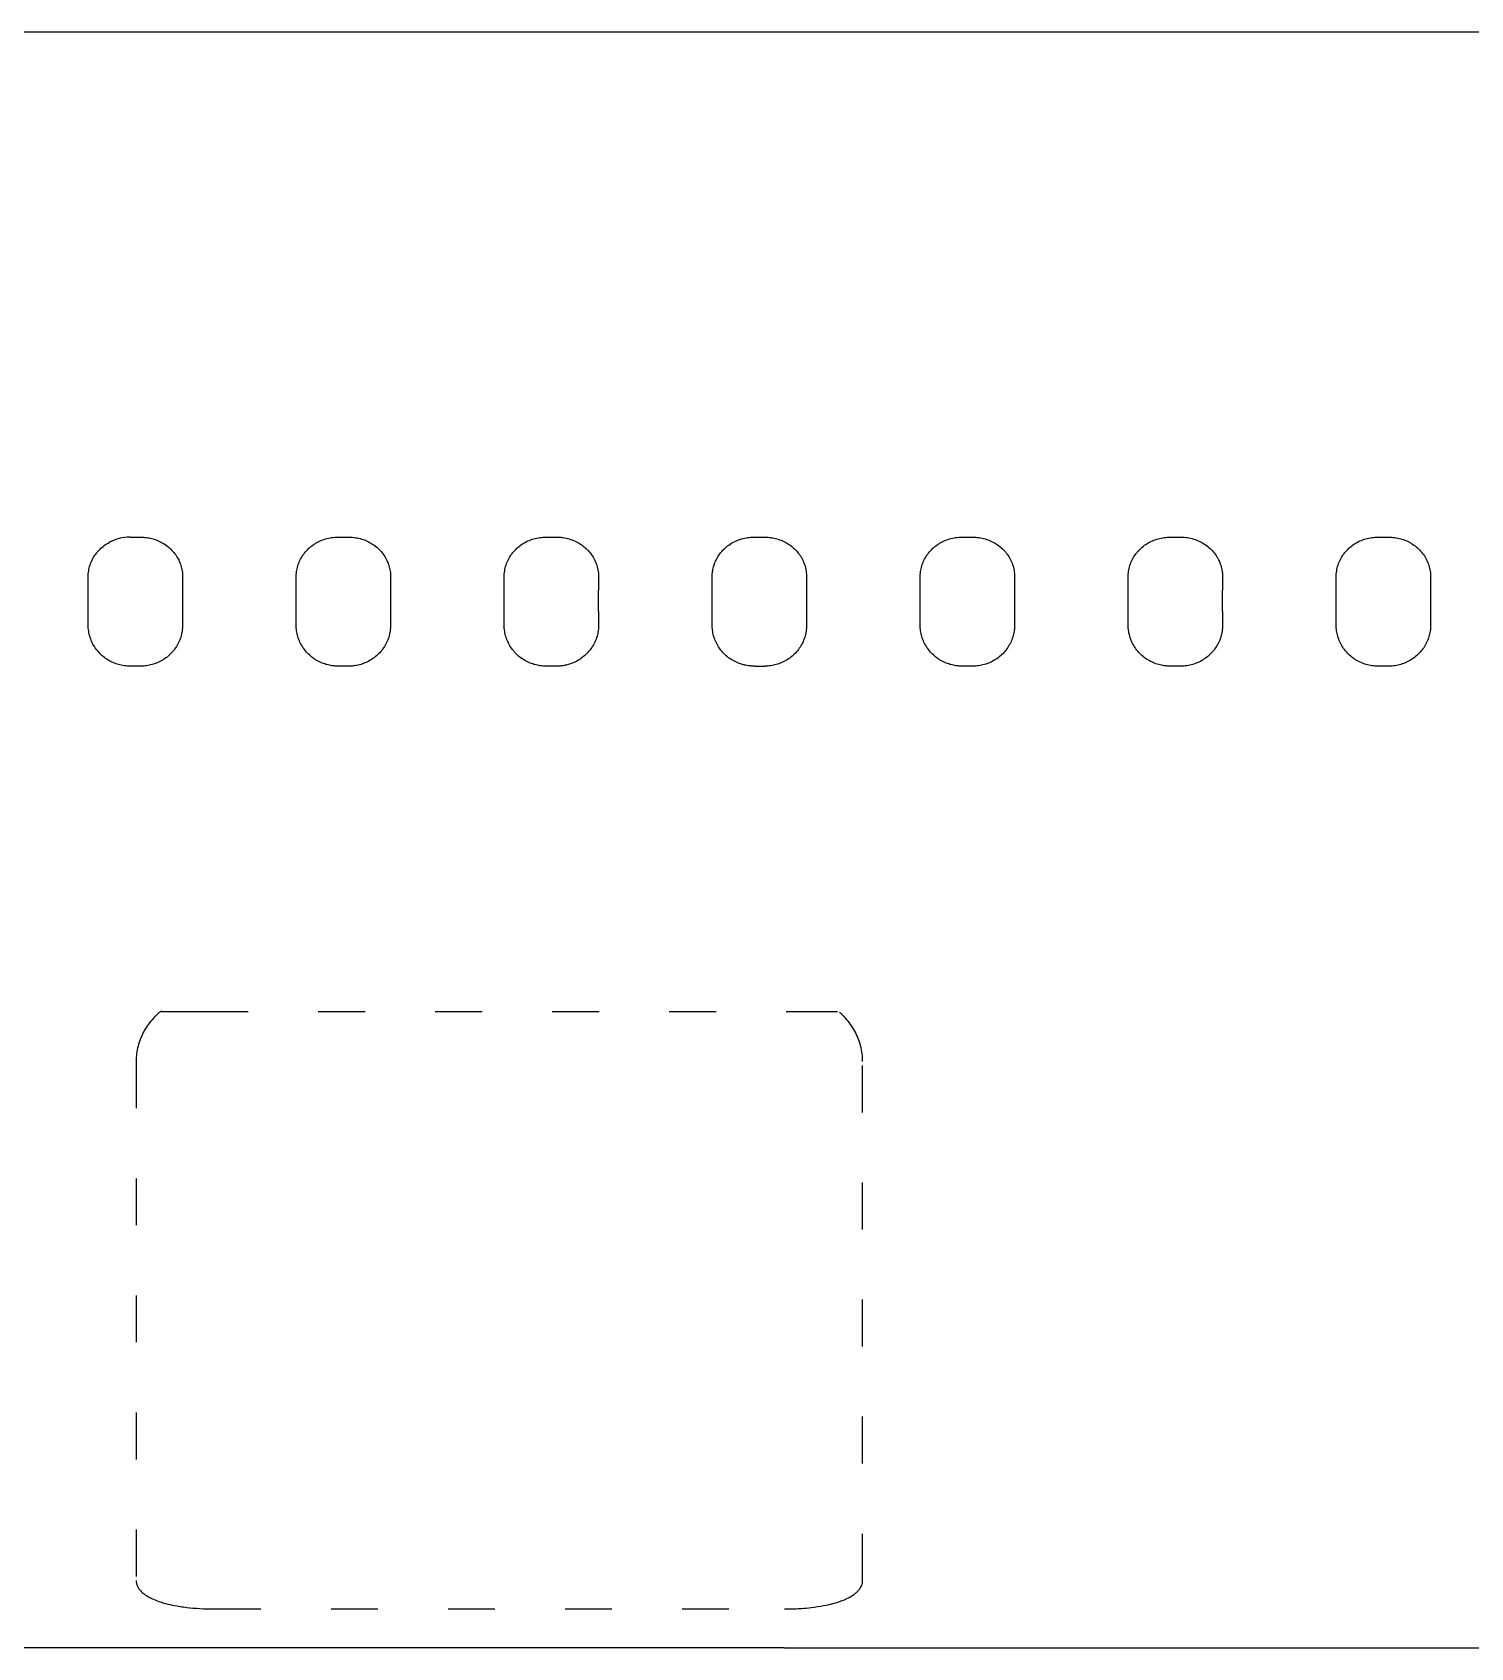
# Model space of a CAD drawing. Extents: x -17108 to 71323, y -8319 to 54197.
# Drawn here: x -10146 to -6457, y 43435 to 47576 of the extents above; entities that cross this region are included whole.
import ezdxf

# ---------------------------------------------------------------- set-up
doc = ezdxf.new("R2010")
doc.units = 0
doc.linetypes.add('ACAD_ISO03W100', pattern=[30, 12, -18])
doc.layers.get('0').update_dxf_attribs({"linetype": 'CONTINUOUS'})
doc.layers.add('cargoDoors', color=7, linetype='ACAD_ISO03W100')

msp = doc.modelspace()

# ---------------------------------------------------------------- linework, layer by layer
at = {"color": 7}
for p, q in [((9320.7, 47575.9), (-10758, 47575.9)), ((-10002.7, 46056.1), (-10002.7, 46180)), ((-9760.7, 46180), (-9760.7, 46056.1)), ((-8935.9, 46056.1), (-8935.9, 46180)), ((-8160.5, 46180), (-8160.5, 46056.1)), ((-6802.3, 46056.1), (-6802.3, 46180)), ((-6560.3, 46180), (-6560.3, 46056.1)), ((-9227.3, 46149.2), (-9227.3, 46056.1)), ((-9867.7, 45951.1), (-9895.7, 45951.1)), ((-9334.3, 45951.1), (-9362.3, 45951.1)), ((-8800.9, 45951.1), (-8828.9, 45951.1)), ((-7734.1, 45951.1), (-7762.1, 45951.1)), ((-6667.3, 45951.1), (-6695.3, 45951.1)), ((-8218, 43434.9), (-11595, 43434.9)), ((-8218, 43434.9), (-1671.8, 43434.9))]:
    msp.add_line(p, q, dxfattribs=at)
at = {"color": 7, "ltscale": 0.349976}
for p, q in [((-9895.7, 46281.7), (-9881.7, 46281.7)), ((-8828.9, 46281.7), (-8814.9, 46281.7)), ((-7228.7, 46281.7), (-7214.7, 46281.7)), ((-6695.3, 46281.7), (-6681.3, 46281.7))]:
    msp.add_line(p, q, dxfattribs=at)
at = {"color": 7, "ltscale": 0.35}
for p, q in [((-9362.3, 46281.7), (-9348.3, 46281.7)), ((-9348.3, 46281.7), (-9334.3, 46281.7)), ((-8814.9, 46281.7), (-8800.9, 46281.7)), ((-8295.5, 46281.7), (-8281.5, 46281.7)), ((-8281.5, 46281.7), (-8267.5, 46281.7)), ((-7762.1, 46281.7), (-7748.1, 46281.7)), ((-7214.7, 46281.7), (-7200.7, 46281.7)), ((-6681.3, 46281.7), (-6667.3, 46281.7))]:
    msp.add_line(p, q, dxfattribs=at)
at = {"color": 7}
for points in [[(-10002.7, 46180), (-10002.6, 46183.9), (-10002.4, 46187.7), (-10002, 46191.6), (-10001.5, 46195.4), (-10000.8, 46199.2), (-10000, 46203), (-9999, 46206.8), (-9997.8, 46210.5), (-9996.6, 46214.2), (-9995.1, 46217.9), (-9993.5, 46221.4), (-9991.8, 46225), (-9989.9, 46228.4), (-9987.9, 46231.8), (-9985.7, 46235.2), (-9983.4, 46238.4), (-9981, 46241.6), (-9979.7, 46243.2), (-9978.4, 46244.7), (-9977.1, 46246.3), (-9975.7, 46247.8), (-9973.1, 46250.5), (-9970.3, 46253.1), (-9967.5, 46255.6), (-9964.6, 46258), (-9961.5, 46260.3), (-9958.4, 46262.6), (-9955.2, 46264.7), (-9951.8, 46266.7), (-9948.4, 46268.6)], [(-9881.7, 46281.7), (-9868.2, 46281.7), (-9865.8, 46281.7), (-9863.3, 46281.6), (-9860.8, 46281.5), (-9857.2, 46281.2), (-9853.7, 46280.9), (-9850.2, 46280.4), (-9846.8, 46279.8), (-9843.3, 46279.1), (-9839.5, 46278.2), (-9835.8, 46277.1), (-9832.1, 46276), (-9828.5, 46274.7), (-9824.9, 46273.3), (-9821.3, 46271.7), (-9817.8, 46270.1), (-9814.4, 46268.3), (-9811.1, 46266.5), (-9808, 46264.5), (-9804.8, 46262.4), (-9801.8, 46260.3), (-9798.8, 46258), (-9795.9, 46255.6), (-9793.2, 46253.1), (-9790.5, 46250.6), (-9787.9, 46247.9), (-9785.3, 46245.1), (-9782.9, 46242.2), (-9780.6, 46239.2), (-9778.4, 46236.2), (-9776.3, 46233), (-9774.3, 46229.8), (-9772.4, 46226.5), (-9770.7, 46223.2), (-9769.1, 46219.8), (-9767.7, 46216.3), (-9766.3, 46212.8), (-9765.2, 46209.2), (-9764.1, 46205.6), (-9763.2, 46202), (-9762.4, 46198.4), (-9761.8, 46194.7), (-9761.3, 46191.1), (-9761, 46187.4), (-9760.8, 46183.7), (-9760.7, 46180)], [(-9469.3, 46182.2), (-9469.1, 46185.9), (-9468.9, 46189.6), (-9468.4, 46193.3), (-9467.9, 46197), (-9467.1, 46200.6), (-9466.3, 46204.2), (-9465.3, 46207.8), (-9464.2, 46211.3), (-9462.9, 46214.8), (-9461.5, 46218.2), (-9460, 46221.6), (-9458.4, 46225), (-9456.6, 46228.2), (-9454.7, 46231.5), (-9452.6, 46234.8), (-9450.4, 46237.9), (-9448.1, 46241), (-9445.7, 46243.9), (-9443.2, 46246.8), (-9440.5, 46249.6), (-9437.8, 46252.3), (-9434.9, 46254.9), (-9432, 46257.3), (-9429, 46259.7), (-9426, 46261.9), (-9422.8, 46264), (-9419.6, 46266), (-9416.3, 46267.9), (-9413, 46269.7), (-9409.5, 46271.4), (-9405.8, 46273), (-9402.1, 46274.5), (-9398.3, 46275.9), (-9394.4, 46277.1), (-9390.5, 46278.2), (-9386.5, 46279.1), (-9382.5, 46279.9), (-9378.5, 46280.6), (-9374.5, 46281.1), (-9370.4, 46281.4), (-9366.4, 46281.6), (-9362.3, 46281.7)], [(-9334.3, 46281.7), (-9331.4, 46281.7), (-9328.5, 46281.6), (-9325.6, 46281.4), (-9321.4, 46281), (-9317.3, 46280.4), (-9313.2, 46279.7), (-9309.1, 46278.9), (-9305.1, 46277.9), (-9301.5, 46276.9), (-9297.9, 46275.7), (-9294.4, 46274.5), (-9291, 46273.1), (-9287.6, 46271.6), (-9284.2, 46270), (-9281.2, 46268.4), (-9278.2, 46266.7), (-9275.3, 46265), (-9272.5, 46263.2), (-9269.2, 46260.8), (-9266, 46258.4), (-9262.8, 46255.9), (-9259.8, 46253.2), (-9256.9, 46250.4), (-9254.2, 46247.6), (-9251.5, 46244.7), (-9249, 46241.6), (-9246.6, 46238.5), (-9244.3, 46235.3), (-9242.2, 46232), (-9240.2, 46228.6), (-9238.3, 46225.1), (-9236.6, 46221.6), (-9235, 46218), (-9233.7, 46214.8), (-9232.5, 46211.5), (-9231.4, 46208.1), (-9230.5, 46204.8), (-9229.7, 46201.4), (-9229, 46197.9), (-9228.4, 46194.5)], [(-8935.9, 46180), (-8935.8, 46183.9), (-8935.6, 46187.7), (-8935.2, 46191.5), (-8934.7, 46195.4), (-8934, 46199.2), (-8933.2, 46202.9), (-8932.2, 46206.7), (-8931.1, 46210.4), (-8929.8, 46214), (-8928.4, 46217.6), (-8926.9, 46221.1), (-8925.2, 46224.6), (-8923.3, 46228), (-8921.6, 46231.1), (-8919.7, 46234), (-8917.7, 46236.9), (-8915.7, 46239.8), (-8913.5, 46242.5), (-8911.2, 46245.2), (-8908.8, 46247.8), (-8906.2, 46250.5), (-8903.5, 46253.1), (-8900.7, 46255.6), (-8897.8, 46258), (-8894.8, 46260.3), (-8891.8, 46262.5), (-8888.6, 46264.5), (-8885.4, 46266.5), (-8882, 46268.4), (-8878.4, 46270.3), (-8874.9, 46271.9), (-8871.2, 46273.5), (-8867.5, 46274.9), (-8863.8, 46276.2), (-8860, 46277.4), (-8856.2, 46278.4), (-8852.3, 46279.3), (-8848.4, 46280), (-8844.5, 46280.6), (-8840.5, 46281.1), (-8836.5, 46281.5), (-8832.7, 46281.7), (-8828.9, 46281.7)], [(-8800.9, 46281.7), (-8797.4, 46281.7), (-8793.9, 46281.5), (-8791, 46281.3), (-8788.1, 46281), (-8785.3, 46280.6), (-8781.2, 46280), (-8777.2, 46279.2), (-8773.3, 46278.3), (-8769.3, 46277.2), (-8765.5, 46276), (-8761.6, 46274.7), (-8757.8, 46273.2), (-8754.1, 46271.6), (-8750.5, 46269.8), (-8746.9, 46267.9), (-8743.4, 46265.9), (-8740.5, 46264.1), (-8737.7, 46262.2), (-8735, 46260.2), (-8732.3, 46258.2), (-8729.7, 46256.1), (-8727.2, 46253.9), (-8724.7, 46251.6), (-8722.4, 46249.3), (-8720.1, 46246.8), (-8717.9, 46244.4), (-8715.8, 46241.8), (-8713.8, 46239.2), (-8711.8, 46236.6), (-8709.7, 46233.4), (-8707.7, 46230.1), (-8705.8, 46226.7), (-8704, 46223.3), (-8702.4, 46219.8), (-8700.9, 46216.3), (-8699.5, 46212.7), (-8698.3, 46209.1), (-8697.2, 46205.4), (-8696.3, 46201.7), (-8695.5, 46197.9), (-8694.9, 46194.1), (-8694.4, 46190.3), (-8694.1, 46186.5), (-8693.9, 46182.6)], [(-8402.5, 46182.2), (-8402.4, 46185.2), (-8402.2, 46188.1), (-8401.9, 46191.1), (-8401.6, 46193.7), (-8401.1, 46196.4), (-8400.7, 46199), (-8400, 46202.2), (-8399.2, 46205.3), (-8398.3, 46208.4), (-8397.6, 46210.7), (-8396.8, 46213), (-8395.5, 46216.4), (-8394.1, 46219.8), (-8392.5, 46223.1), (-8390.8, 46226.4), (-8389.1, 46229.6), (-8387.2, 46232.7), (-8385.1, 46235.8), (-8383, 46238.8), (-8381.1, 46241.2), (-8379.2, 46243.6), (-8377.2, 46245.9), (-8375.2, 46248.1), (-8373.3, 46250.1), (-8371.3, 46252), (-8369.3, 46253.8), (-8367.8, 46255.2), (-8366.2, 46256.5), (-8363, 46259.1), (-8359.7, 46261.5), (-8356.3, 46263.8), (-8352.9, 46266), (-8349.3, 46268), (-8345.8, 46269.9), (-8342.2, 46271.6), (-8338.6, 46273.2), (-8334.9, 46274.6), (-8331.2, 46276), (-8327.4, 46277.1), (-8323.5, 46278.2), (-8319.7, 46279.1), (-8315.8, 46279.9), (-8311.9, 46280.5), (-8307.9, 46281), (-8303.9, 46281.4), (-8300, 46281.6), (-8297.7, 46281.7), (-8295.5, 46281.7)], [(-8267.5, 46281.7), (-8264.6, 46281.7), (-8261.7, 46281.6), (-8258.8, 46281.4), (-8255.9, 46281.1), (-8253, 46280.8), (-8250.2, 46280.4), (-8246.8, 46279.8), (-8243.4, 46279.1), (-8240, 46278.3), (-8236.7, 46277.4), (-8233.3, 46276.4), (-8229.6, 46275.2), (-8226, 46273.8), (-8222.4, 46272.3), (-8218.8, 46270.7), (-8215.3, 46268.9), (-8211.9, 46267), (-8208.6, 46265), (-8205.4, 46263), (-8202.4, 46260.8), (-8199.4, 46258.6), (-8196.5, 46256.3), (-8193.7, 46253.8), (-8191, 46251.3), (-8188.4, 46248.7), (-8185.9, 46245.9), (-8183.4, 46243.1), (-8181.1, 46240.2), (-8178.9, 46237.2), (-8176.8, 46234.1), (-8174.8, 46230.9), (-8172.9, 46227.7), (-8171.1, 46224.4), (-8169.5, 46221), (-8168, 46217.5), (-8166.6, 46213.9), (-8165.3, 46210.3), (-8164.2, 46206.6), (-8163.2, 46202.9), (-8162.4, 46199.1), (-8161.7, 46195.3), (-8161.2, 46191.5), (-8160.8, 46187.7), (-8160.6, 46183.8), (-8160.5, 46180)], [(-7869.1, 46182.2), (-7868.9, 46185.9), (-7868.7, 46189.6), (-7868.2, 46193.3), (-7867.7, 46197), (-7866.9, 46200.6), (-7866.1, 46204.2), (-7865.1, 46207.8), (-7864, 46211.3), (-7862.7, 46214.8), (-7861.3, 46218.2), (-7859.8, 46221.6), (-7858.2, 46225), (-7856.4, 46228.2), (-7854.5, 46231.5), (-7852.4, 46234.8), (-7850.2, 46237.9), (-7847.9, 46241), (-7845.5, 46243.9), (-7843, 46246.8), (-7840.3, 46249.6), (-7837.6, 46252.3), (-7834.7, 46254.9), (-7831.8, 46257.3), (-7828.8, 46259.7), (-7825.8, 46261.9), (-7822.6, 46264), (-7819.4, 46266), (-7816.1, 46267.9), (-7812.8, 46269.7), (-7809.3, 46271.4), (-7805.6, 46273), (-7801.9, 46274.5), (-7798.1, 46275.9), (-7794.2, 46277.1), (-7790.3, 46278.2), (-7786.3, 46279.1), (-7782.3, 46279.9), (-7778.3, 46280.6), (-7774.3, 46281.1), (-7770.2, 46281.4), (-7766.2, 46281.6), (-7762.1, 46281.7)], [(-7748.1, 46281.7), (-7736.7, 46281.7), (-7732.9, 46281.7), (-7731, 46281.7)], [(-7731, 46281.7), (-7728.6, 46281.6), (-7726.1, 46281.4), (-7723.5, 46281.2), (-7720.9, 46280.9), (-7717.5, 46280.5), (-7714.1, 46279.9), (-7710.6, 46279.3), (-7706.7, 46278.4), (-7702.8, 46277.3), (-7699, 46276.1), (-7695.2, 46274.8), (-7691.5, 46273.4), (-7687.8, 46271.8), (-7684.2, 46270.1), (-7680.7, 46268.2), (-7677.3, 46266.3), (-7673.9, 46264.2), (-7670.6, 46262), (-7667.4, 46259.7), (-7664.3, 46257.3), (-7661.3, 46254.7), (-7658.4, 46252.1), (-7655.6, 46249.3), (-7652.9, 46246.5), (-7650.5, 46243.7), (-7648.4, 46241.1), (-7646.2, 46238.1), (-7644.1, 46235.2), (-7642.1, 46232.1), (-7640.2, 46229), (-7638.3, 46225.6), (-7636.6, 46222.1), (-7635, 46218.6), (-7633.6, 46215), (-7632.3, 46211.4), (-7631.1, 46207.7), (-7630.1, 46204), (-7629.2, 46200.2), (-7628.5, 46196.4), (-7627.9, 46192.6), (-7627.5, 46188.8), (-7627.2, 46184.9), (-7627.1, 46181), (-7627.1, 46180)], [(-7335.7, 46183), (-7335.6, 46184.9), (-7335.5, 46186.8), (-7335.2, 46190.6), (-7334.7, 46194.4), (-7334, 46198.2), (-7333.2, 46202), (-7332.3, 46205.7), (-7331.2, 46209.4), (-7330, 46213), (-7328.6, 46216.6), (-7327.1, 46220.1), (-7325.5, 46223.5), (-7323.8, 46226.9), (-7321.9, 46230.2), (-7319.9, 46233.5), (-7317.7, 46236.7), (-7315.5, 46239.8), (-7313.1, 46242.8), (-7310.6, 46245.7), (-7308, 46248.5), (-7305.4, 46251.1), (-7302.6, 46253.7), (-7299.8, 46256.2), (-7296.9, 46258.6), (-7293.9, 46260.8), (-7290.8, 46263), (-7287.6, 46265), (-7284.4, 46267), (-7280.9, 46268.9), (-7277.4, 46270.7), (-7273.8, 46272.3), (-7270.1, 46273.9), (-7266.4, 46275.2), (-7262.7, 46276.5), (-7258.9, 46277.6), (-7255, 46278.6), (-7251.1, 46279.5), (-7247.2, 46280.2), (-7243.3, 46280.8), (-7239.3, 46281.2), (-7235.4, 46281.5), (-7232, 46281.7), (-7228.7, 46281.7)], [(-7200.7, 46281.7), (-7196.5, 46281.6), (-7192.3, 46281.4), (-7188.1, 46281), (-7183.9, 46280.5), (-7179.7, 46279.8), (-7175.6, 46278.9), (-7171.5, 46277.9), (-7167.6, 46276.8), (-7163.6, 46275.5), (-7159.8, 46274.1), (-7156, 46272.5), (-7152.3, 46270.8), (-7148.6, 46268.9), (-7145, 46267), (-7141.5, 46264.9), (-7138.1, 46262.6), (-7134.8, 46260.3), (-7131.7, 46257.9), (-7128.7, 46255.4), (-7125.8, 46252.8), (-7123, 46250.1), (-7120.3, 46247.3), (-7117.7, 46244.4), (-7115.1, 46241.3), (-7112.7, 46238.1), (-7110.4, 46234.8), (-7108.3, 46231.4), (-7107.2, 46229.7), (-7106.2, 46228), (-7105.3, 46226.2), (-7104.4, 46224.5), (-7103, 46221.8), (-7101.8, 46219.1), (-7100.6, 46216.3), (-7099.6, 46213.5), (-7098.3, 46209.8), (-7097.2, 46206), (-7096.2, 46202.3), (-7095.4, 46198.4), (-7094.8, 46194.6), (-7094.5, 46192.6), (-7094.3, 46190.7), (-7094, 46188.1), (-7093.9, 46185.5), (-7093.8, 46182.9)], [(-6802.3, 46180), (-6802.2, 46183.9), (-6802, 46187.7), (-6801.6, 46191.5), (-6801.1, 46195.4), (-6800.4, 46199.2), (-6799.6, 46202.9), (-6798.6, 46206.7), (-6797.5, 46210.4), (-6796.2, 46214), (-6794.8, 46217.6), (-6793.3, 46221.1), (-6791.6, 46224.6), (-6789.7, 46228), (-6788, 46231.1), (-6786.1, 46234), (-6784.1, 46236.9), (-6782.1, 46239.8), (-6779.9, 46242.5), (-6777.6, 46245.2), (-6775.2, 46247.8), (-6772.6, 46250.5), (-6769.9, 46253.1), (-6767.1, 46255.6), (-6764.2, 46258), (-6761.2, 46260.3), (-6758.2, 46262.5), (-6755, 46264.5), (-6751.8, 46266.5), (-6748.4, 46268.4), (-6744.8, 46270.3), (-6741.3, 46271.9), (-6737.6, 46273.5), (-6733.9, 46274.9), (-6730.2, 46276.2), (-6726.4, 46277.4), (-6722.6, 46278.4), (-6718.7, 46279.3), (-6714.8, 46280), (-6710.9, 46280.6), (-6706.9, 46281.1), (-6702.9, 46281.5), (-6699.1, 46281.7), (-6695.3, 46281.7)], [(-6667.3, 46281.7), (-6663.8, 46281.7), (-6660.4, 46281.5), (-6656.9, 46281.2), (-6652.8, 46280.8), (-6648.7, 46280.2), (-6644.6, 46279.4), (-6640.5, 46278.5), (-6636.5, 46277.4), (-6633.2, 46276.4), (-6629.9, 46275.4), (-6626.7, 46274.2), (-6623.5, 46272.9), (-6619.9, 46271.3), (-6616.4, 46269.6), (-6613, 46267.8), (-6609.7, 46265.8), (-6606.4, 46263.7), (-6603.2, 46261.6), (-6600.1, 46259.3), (-6597, 46256.8), (-6594.1, 46254.3), (-6591.2, 46251.7), (-6588.4, 46248.9), (-6585.8, 46246.1), (-6583.3, 46243.1), (-6580.8, 46240.1), (-6578.5, 46236.9), (-6576.3, 46233.7), (-6574.2, 46230.3), (-6572.3, 46226.9), (-6570.5, 46223.5), (-6568.8, 46219.9), (-6567.3, 46216.3), (-6565.9, 46212.7), (-6564.7, 46209), (-6563.7, 46205.4), (-6562.8, 46201.9), (-6562, 46198.3), (-6561.4, 46194.6), (-6560.9, 46191), (-6560.6, 46187.3), (-6560.4, 46183.7), (-6560.3, 46180)], [(-9469.3, 46144.8), (-9469.3, 46151.1), (-9469.4, 46163.5), (-9469.4, 46171.9), (-9469.4, 46176), (-9469.3, 46182.2)], [(-9228.4, 46194.5), (-9227.9, 46191), (-9227.6, 46187.4), (-9227.4, 46183.9), (-9227.3, 46180.4), (-9227.3, 46176.8), (-9227.3, 46174.5), (-9227.3, 46172.1), (-9227.3, 46169.7)], [(-8693.9, 46182.6), (-8693.9, 46176.3), (-8693.8, 46172.1), (-8693.8, 46163.7), (-8693.9, 46151.1), (-8693.9, 46144.8)], [(-8402.5, 46144.8), (-8402.5, 46151.1), (-8402.6, 46163.5), (-8402.6, 46171.8), (-8402.5, 46176), (-8402.5, 46182.2)], [(-7869.1, 46144.8), (-7869.1, 46151.1), (-7869.2, 46163.5), (-7869.2, 46171.9), (-7869.2, 46176), (-7869.1, 46182.2)], [(-7627.1, 46180), (-7627.1, 46123.6), (-7627, 46104.8), (-7627, 46095.3), (-7627, 46081.1), (-7627.1, 46074)], [(-7335.7, 46144.8), (-7335.7, 46151.2), (-7335.8, 46163.9), (-7335.8, 46172.4), (-7335.8, 46176.6), (-7335.7, 46183)], [(-7093.8, 46182.9), (-7093.6, 46176.6), (-7093.6, 46172.3), (-7093.6, 46163.9), (-7093.7, 46151.2), (-7093.7, 46144.8)], [(-9469.3, 46056.1), (-9469.3, 46109.5), (-9469.3, 46127.2), (-9469.3, 46144.8)], [(-9227.3, 46169.7), (-9227.2, 46165.2), (-9227.2, 46162.1), (-9227.3, 46156), (-9227.3, 46149.2)], [(-8402.5, 46091.7), (-8402.6, 46118.3), (-8402.5, 46144.8)], [(-7869.1, 46056.1), (-7869.1, 46109.5), (-7869.1, 46127.2), (-7869.1, 46144.8)], [(-7335.7, 46056.1), (-7335.7, 46109.5), (-7335.7, 46127.2), (-7335.7, 46144.8)], [(-8693.9, 46091.7), (-8693.9, 46085.3), (-8693.9, 46072.4), (-8693.8, 46063.8), (-8693.9, 46059.5), (-8694, 46053)], [(-8402.5, 46053.2), (-8402.6, 46059.6), (-8402.6, 46063.9), (-8402.6, 46072.5), (-8402.5, 46085.3), (-8402.5, 46091.7)], [(-7093.7, 46091.7), (-7093.7, 46085.3), (-7093.6, 46072.4), (-7093.6, 46063.8), (-7093.6, 46059.5), (-7093.8, 46053.1)], [(-9948.4, 45964.8), (-9951.7, 45966.7), (-9954.9, 45968.7), (-9958, 45970.9), (-9961.1, 45973.1), (-9964, 45975.4), (-9966.9, 45977.8), (-9969.6, 45980.3), (-9972.3, 45982.9), (-9975, 45985.8), (-9977.6, 45988.7), (-9980.1, 45991.7), (-9982.5, 45994.8), (-9984.7, 45998), (-9986.8, 46001.2), (-9988.8, 46004.5), (-9990.6, 46007.8), (-9992.4, 46011.2), (-9994, 46014.8), (-9995.5, 46018.4), (-9996.9, 46022.1), (-9998.1, 46025.8), (-9999.2, 46029.5), (-10000.1, 46033.2), (-10000.9, 46037), (-10001.5, 46040.8), (-10002.1, 46044.6), (-10002.4, 46048.5), (-10002.6, 46052.3), (-10002.7, 46056.1)], [(-9760.7, 46056.1), (-9760.8, 46052.3), (-9761, 46048.5), (-9761.4, 46044.7), (-9761.9, 46040.9), (-9762.5, 46037.1), (-9763.3, 46033.4), (-9764.2, 46029.7), (-9765.2, 46026), (-9766.4, 46022.4), (-9767.8, 46018.8), (-9769.2, 46015.2), (-9770.8, 46011.7), (-9772.5, 46008.3), (-9774.5, 46004.8), (-9776.5, 46001.3), (-9778.7, 45998), (-9781.1, 45994.7), (-9783.5, 45991.5), (-9786.1, 45988.4), (-9788.8, 45985.4), (-9791.6, 45982.5), (-9794.5, 45979.7), (-9797.5, 45977), (-9800.5, 45974.5), (-9803.6, 45972.1), (-9806.8, 45969.9), (-9810.1, 45967.7), (-9813.4, 45965.7), (-9816.9, 45963.8), (-9820.3, 45962), (-9823.9, 45960.4), (-9827.5, 45958.9), (-9831.2, 45957.5), (-9834.9, 45956.2), (-9838.6, 45955.1), (-9842.4, 45954.1), (-9846, 45953.3), (-9849.5, 45952.6), (-9853.2, 45952.1), (-9856.8, 45951.7), (-9860.4, 45951.4), (-9864.1, 45951.2), (-9867.7, 45951.1)], [(-9362.3, 45951.1), (-9365.7, 45951.2), (-9369.1, 45951.3), (-9372, 45951.5), (-9374.8, 45951.8), (-9377.6, 45952.2), (-9380.9, 45952.7), (-9384.3, 45953.4), (-9387.6, 45954.1), (-9390.9, 45954.9), (-9393.6, 45955.7), (-9396.3, 45956.6), (-9399, 45957.5), (-9402.5, 45958.9), (-9406.1, 45960.3), (-9409.5, 45961.9), (-9412.9, 45963.7), (-9416.3, 45965.5), (-9419.5, 45967.5), (-9422.7, 45969.6), (-9425.9, 45971.7), (-9428.9, 45974), (-9431.8, 45976.4), (-9434.7, 45978.9), (-9437.5, 45981.5), (-9440.2, 45984.2), (-9442.7, 45987), (-9445.2, 45989.9), (-9447.6, 45992.8), (-9449.9, 45995.9), (-9452.1, 45999.1), (-9454.1, 46002.4), (-9456.1, 46005.7), (-9457.9, 46009.1), (-9459.6, 46012.6), (-9461.2, 46016.1), (-9462.6, 46019.6), (-9463.9, 46023.3), (-9465.1, 46026.9), (-9466.1, 46030.6), (-9467, 46034.4), (-9467.7, 46038.1), (-9468.3, 46041.7), (-9468.7, 46045.3), (-9469.1, 46048.9), (-9469.2, 46052.5), (-9469.3, 46056.1)], [(-9227.3, 46056.1), (-9227.4, 46052.3), (-9227.6, 46048.5), (-9228, 46044.7), (-9228.5, 46040.9), (-9229.1, 46037.1), (-9229.9, 46033.4), (-9230.8, 46029.7), (-9231.8, 46026), (-9233, 46022.4), (-9234.4, 46018.8), (-9235.8, 46015.2), (-9237.4, 46011.7), (-9239.1, 46008.3), (-9241.1, 46004.8), (-9243.1, 46001.3), (-9245.3, 45998), (-9247.6, 45994.7), (-9250.1, 45991.5), (-9252.6, 45988.5), (-9255.2, 45985.6), (-9257.9, 45982.8), (-9260.7, 45980.1), (-9263.6, 45977.5), (-9266.5, 45975), (-9269.6, 45972.6), (-9272.8, 45970.3), (-9276, 45968.1), (-9279.4, 45966.1), (-9282.8, 45964.2), (-9286.2, 45962.4), (-9289.8, 45960.7), (-9293, 45959.3), (-9296.4, 45958), (-9299.7, 45956.8), (-9303.1, 45955.7), (-9306.6, 45954.7), (-9310.1, 45953.9), (-9313.6, 45953.1), (-9316.6, 45952.6), (-9319.7, 45952.1), (-9322.9, 45951.7), (-9326, 45951.4), (-9328.1, 45951.3), (-9330.1, 45951.2), (-9332.2, 45951.1), (-9334.3, 45951.1)], [(-8828.9, 45951.1), (-8832.9, 45951.2), (-8836.9, 45951.4), (-8840.8, 45951.8), (-8844.2, 45952.2), (-8847.5, 45952.7), (-8850.9, 45953.4), (-8854.2, 45954.1), (-8857.5, 45954.9), (-8860.2, 45955.7), (-8862.9, 45956.6), (-8865.6, 45957.5), (-8869.2, 45958.9), (-8872.8, 45960.4), (-8876.3, 45962), (-8879.7, 45963.8), (-8883.1, 45965.7), (-8886.4, 45967.7), (-8889.7, 45969.8), (-8892.9, 45972), (-8896, 45974.4), (-8899, 45976.9), (-8901.9, 45979.5), (-8904.7, 45982.1), (-8907.4, 45984.9), (-8910, 45987.8), (-8912.5, 45990.8), (-8914.9, 45993.8), (-8917.2, 45997), (-8919.4, 46000.2), (-8921.4, 46003.5), (-8923.3, 46006.9), (-8925.2, 46010.4), (-8926.8, 46014), (-8928.4, 46017.6), (-8929.8, 46021.3), (-8931.1, 46025.1), (-8932.2, 46028.8), (-8933.2, 46032.7), (-8934, 46036.5), (-8934.7, 46040.4), (-8935.2, 46044.3), (-8935.6, 46048.3), (-8935.8, 46052.2), (-8935.9, 46056.1)], [(-8694, 46053), (-8694, 46051.2), (-8694.1, 46049.4), (-8694.4, 46045.7), (-8694.9, 46042.1), (-8695.4, 46038.5), (-8696.1, 46034.9), (-8696.9, 46031.4), (-8697.9, 46027.9), (-8699.1, 46024), (-8700.4, 46020.2), (-8701.9, 46016.4), (-8703.5, 46012.7), (-8705.3, 46009.1), (-8707.2, 46005.5), (-8709.3, 46002), (-8711.4, 45998.7), (-8713.6, 45995.5), (-8716, 45992.4), (-8718.5, 45989.3), (-8721.1, 45986.4), (-8723.7, 45983.5), (-8726.5, 45980.8), (-8729.4, 45978.1), (-8732.4, 45975.5), (-8735.6, 45973), (-8739, 45970.6), (-8742.3, 45968.3), (-8745.8, 45966.2), (-8749.4, 45964.1), (-8753, 45962.3), (-8756.7, 45960.5), (-8760.5, 45958.9), (-8764.3, 45957.5), (-8768.2, 45956.2), (-8772.2, 45955), (-8776.1, 45954), (-8779.2, 45953.3), (-8782.3, 45952.7), (-8785.3, 45952.2), (-8788.4, 45951.8), (-8790.5, 45951.6), (-8792.6, 45951.4), (-8794.7, 45951.3), (-8796.7, 45951.2), (-8800.9, 45951.1)], [(-8292.9, 45951.1), (-8295.9, 45951.1), (-8299.6, 45951.2), (-8303, 45951.4), (-8304.2, 45951.5), (-8308, 45951.8), (-8309.3, 45952), (-8313.1, 45952.6), (-8316.4, 45953.2), (-8319.8, 45953.9), (-8322.2, 45954.5), (-8324.7, 45955.1), (-8327.1, 45955.8), (-8329.6, 45956.6), (-8333.2, 45957.9), (-8336.9, 45959.3), (-8340.4, 45960.9), (-8344, 45962.6), (-8347.4, 45964.4), (-8350.8, 45966.3), (-8354.1, 45968.3), (-8357.3, 45970.5), (-8360.5, 45972.8), (-8363.6, 45975.2), (-8366.5, 45977.7), (-8369.3, 45980.2), (-8372, 45982.8), (-8374.6, 45985.6), (-8377.2, 45988.4), (-8379.6, 45991.3), (-8381.9, 45994.3), (-8384.1, 45997.4), (-8386.2, 46000.6), (-8388.3, 46003.9), (-8390.1, 46007.3), (-8391.9, 46010.7), (-8393.5, 46014.1), (-8395, 46017.7), (-8396.4, 46021.3), (-8397.7, 46024.9), (-8398.8, 46028.6), (-8399.7, 46032.3), (-8400.5, 46036), (-8401.2, 46039.8), (-8401.8, 46043.6), (-8402.1, 46046.8), (-8402.3, 46050), (-8402.5, 46053.2)], [(-8160.5, 46056.1), (-8160.6, 46052.2), (-8160.8, 46048.2), (-8161.2, 46044.3), (-8161.7, 46040.4), (-8162.4, 46036.5), (-8163.2, 46032.6), (-8164.2, 46028.8), (-8165.3, 46025), (-8166.6, 46021.3), (-8168, 46017.6), (-8169.6, 46013.9), (-8171.3, 46010.4), (-8173.1, 46006.8), (-8175, 46003.4), (-8177.1, 46000.1), (-8179.3, 45996.9), (-8181.6, 45993.7), (-8184, 45990.6), (-8186.5, 45987.6), (-8189.2, 45984.7), (-8191.9, 45981.9), (-8194.8, 45979.2), (-8197.7, 45976.7), (-8200.7, 45974.2), (-8203.8, 45971.9), (-8206.9, 45969.7), (-8210.2, 45967.5), (-8213.5, 45965.6), (-8216.9, 45963.7), (-8220.3, 45962), (-8223.7, 45960.3), (-8227.3, 45958.9), (-8230.8, 45957.5), (-8234.4, 45956.3), (-8238.1, 45955.2), (-8241.8, 45954.2), (-8245.5, 45953.4), (-8249.1, 45952.7), (-8252.8, 45952.1), (-8256.5, 45951.7), (-8260.1, 45951.4), (-8263.8, 45951.2), (-8267.5, 45951.1)], [(-7762.1, 45951.1), (-7765.5, 45951.2), (-7768.9, 45951.3), (-7771.8, 45951.5), (-7774.6, 45951.8), (-7777.4, 45952.2), (-7780.7, 45952.7), (-7784.1, 45953.4), (-7787.4, 45954.1), (-7790.7, 45954.9), (-7793.4, 45955.7), (-7796.1, 45956.6), (-7798.8, 45957.5), (-7802.3, 45958.9), (-7805.9, 45960.3), (-7809.3, 45961.9), (-7812.7, 45963.7), (-7816.1, 45965.5), (-7819.3, 45967.5), (-7822.5, 45969.6), (-7825.7, 45971.7), (-7828.7, 45974), (-7831.6, 45976.4), (-7834.5, 45978.9), (-7837.3, 45981.5), (-7840, 45984.2), (-7842.5, 45987), (-7845, 45989.9), (-7847.4, 45992.8), (-7849.7, 45995.9), (-7851.9, 45999.1), (-7853.9, 46002.4), (-7855.9, 46005.7), (-7857.7, 46009.1), (-7859.4, 46012.6), (-7861, 46016.1), (-7862.4, 46019.6), (-7863.7, 46023.3), (-7864.9, 46026.9), (-7865.9, 46030.6), (-7866.8, 46034.4), (-7867.5, 46038.1), (-7868.1, 46041.7), (-7868.5, 46045.3), (-7868.9, 46048.9), (-7869, 46052.5), (-7869.1, 46056.1)], [(-7627.1, 46074), (-7627.1, 46071), (-7627.1, 46065.1), (-7627, 46059.3), (-7627.1, 46056.3), (-7627.1, 46053.6), (-7627.3, 46049.7), (-7627.6, 46045.7), (-7627.9, 46043.3), (-7628.3, 46040.8), (-7628.9, 46037), (-7629.7, 46033.2), (-7630.6, 46029.5), (-7631.7, 46025.9), (-7632.9, 46022.3), (-7634.1, 46018.8), (-7635.6, 46015.3), (-7637.1, 46011.9), (-7638.8, 46008.6), (-7640.6, 46005.3), (-7642.5, 46002.1), (-7644.7, 45998.7), (-7647, 45995.4), (-7649.4, 45992.1), (-7651.9, 45989), (-7654.6, 45986), (-7657.4, 45983), (-7660.3, 45980.2), (-7663.3, 45977.5), (-7666.4, 45974.9), (-7669.6, 45972.4), (-7672.8, 45970.2), (-7676, 45968), (-7679.4, 45966), (-7682.8, 45964), (-7686.3, 45962.2), (-7689.8, 45960.6), (-7693.4, 45959), (-7697.1, 45957.6), (-7700.8, 45956.4), (-7704.5, 45955.2), (-7708.3, 45954.2), (-7712.1, 45953.4), (-7716, 45952.6), (-7719.6, 45952.1), (-7723.2, 45951.7), (-7726.8, 45951.4), (-7730.5, 45951.2), (-7734.1, 45951.1)], [(-7200.7, 45951.1), (-7226.9, 45951.1), (-7231, 45951.1), (-7232.9, 45951.2), (-7235.4, 45951.3), (-7237.9, 45951.5), (-7240.7, 45951.8), (-7243.6, 45952.1), (-7246.4, 45952.6), (-7250.1, 45953.2), (-7253.8, 45954.1), (-7257.5, 45955), (-7261.2, 45956.1), (-7264.8, 45957.3), (-7268.4, 45958.6), (-7271.9, 45960.1), (-7275.4, 45961.7), (-7278.8, 45963.4), (-7282.2, 45965.2), (-7285.5, 45967.2), (-7288.7, 45969.2), (-7291.8, 45971.4), (-7294.8, 45973.6), (-7297.7, 45976), (-7300.5, 45978.4), (-7303.3, 45981), (-7306, 45983.6), (-7308.5, 45986.3), (-7311, 45989.2), (-7313.4, 45992.1), (-7315.8, 45995.3), (-7318.2, 45998.7), (-7320.4, 46002.1), (-7322.5, 46005.7), (-7324.4, 46009.3), (-7325.3, 46011.1), (-7326.2, 46012.9), (-7327, 46014.8), (-7327.8, 46016.7), (-7328.8, 46019.2), (-7329.8, 46021.8), (-7330.6, 46024.3), (-7331.8, 46028.2), (-7332.8, 46032.1), (-7333.7, 46036.1), (-7334.4, 46040), (-7335, 46044), (-7335.4, 46048.1), (-7335.6, 46052.1), (-7335.7, 46056.1)], [(-7093.8, 46053.1), (-7093.9, 46050.1), (-7094.1, 46047.1), (-7094.4, 46044.1), (-7094.8, 46041.1), (-7095.1, 46039.1), (-7095.5, 46037.1), (-7095.9, 46035.1), (-7096.3, 46033.2), (-7097.3, 46029.3), (-7098.4, 46025.4), (-7099.7, 46021.6), (-7101.1, 46017.8), (-7102.7, 46014.1), (-7104.4, 46010.5), (-7106.1, 46007.2), (-7108, 46003.9), (-7109.9, 46000.7), (-7112, 45997.6), (-7114.1, 45994.6), (-7116.4, 45991.6), (-7118.8, 45988.7), (-7121.2, 45985.9), (-7123.8, 45983.2), (-7126.4, 45980.7), (-7129.1, 45978.2), (-7131.8, 45975.9), (-7134.6, 45973.6), (-7137.5, 45971.5), (-7140.5, 45969.4), (-7143.6, 45967.4), (-7147.1, 45965.3), (-7150.7, 45963.4), (-7154.3, 45961.5), (-7158.1, 45959.8), (-7161.9, 45958.3), (-7165.7, 45956.9), (-7169.6, 45955.7), (-7173.6, 45954.6), (-7177.6, 45953.6), (-7181.6, 45952.8), (-7185.7, 45952.2), (-7189.7, 45951.7), (-7193.4, 45951.4), (-7197, 45951.2), (-7200.7, 45951.1)], [(-6695.3, 45951.1), (-6699.2, 45951.2), (-6703.1, 45951.4), (-6706.9, 45951.7), (-6710.8, 45952.2), (-6714.6, 45952.8), (-6718.4, 45953.6), (-6722.2, 45954.5), (-6725.5, 45955.4), (-6728.7, 45956.4), (-6731.9, 45957.5), (-6735.1, 45958.7), (-6738.7, 45960.2), (-6742.3, 45961.8), (-6745.8, 45963.6), (-6749.2, 45965.5), (-6752.5, 45967.5), (-6755.8, 45969.6), (-6759, 45971.9), (-6762.1, 45974.2), (-6765.1, 45976.7), (-6768.1, 45979.3), (-6770.9, 45981.9), (-6773.6, 45984.7), (-6776.3, 45987.6), (-6778.8, 45990.6), (-6781.2, 45993.6), (-6783.4, 45996.7), (-6785.6, 45999.9), (-6787.6, 46003.2), (-6789.6, 46006.6), (-6791.3, 46010), (-6793, 46013.4), (-6794.5, 46017), (-6795.9, 46020.6), (-6797.2, 46024.2), (-6798.3, 46027.9), (-6799.3, 46031.6), (-6800.1, 46035.1), (-6800.8, 46038.5), (-6801.3, 46042), (-6801.8, 46045.5), (-6802.1, 46049.1), (-6802.2, 46052.6), (-6802.3, 46056.1)], [(-6560.3, 46056.1), (-6560.4, 46052.3), (-6560.6, 46048.5), (-6560.9, 46044.7), (-6561.4, 46041), (-6562.1, 46037.2), (-6562.8, 46033.5), (-6563.8, 46029.8), (-6564.8, 46026.1), (-6566, 46022.5), (-6567.3, 46018.9), (-6568.8, 46015.4), (-6570.4, 46011.8), (-6572.1, 46008.4), (-6573.9, 46005), (-6575.9, 46001.7), (-6578, 45998.4), (-6580.2, 45995.3), (-6582.6, 45992.2), (-6585, 45989.2), (-6587.6, 45986.2), (-6590.2, 45983.4), (-6593, 45980.7), (-6595.8, 45978.1), (-6598.8, 45975.6), (-6601.9, 45973.1), (-6605, 45970.8), (-6608.3, 45968.6), (-6611.6, 45966.6), (-6615, 45964.6), (-6618.4, 45962.8), (-6621.9, 45961.1), (-6625.5, 45959.5), (-6629.2, 45958.1), (-6632.8, 45956.7), (-6636.6, 45955.6), (-6640.3, 45954.5), (-6644.1, 45953.6), (-6648, 45952.9), (-6651.8, 45952.2), (-6655.7, 45951.7), (-6659.5, 45951.4), (-6663.4, 45951.2), (-6667.3, 45951.1)], [(-9895.7, 45951.1), (-9899.1, 45951.2), (-9902.5, 45951.3), (-9906.5, 45951.6), (-9910.4, 45952.1), (-9914.4, 45952.7), (-9918, 45953.4), (-9921.7, 45954.3), (-9925.3, 45955.2), (-9928.8, 45956.3), (-9932.4, 45957.5), (-9935.7, 45958.8), (-9938.9, 45960.1), (-9942.1, 45961.6), (-9945.3, 45963.1), (-9948.4, 45964.8)]]:
    msp.add_lwpolyline(points, dxfattribs=at)
for centre, radius, start, end in [((-14314.5, 46118.1), 5620.7, 359.7309, 0.2721), ((-12552.7, 46118.3), 5459.1, 359.7212, 0.2784), ((-8281.9, 96017.6), 50066.5, 269.98746, 270.01647)]:
    msp.add_arc(centre, radius, start, end, dxfattribs=at)
msp.add_ellipse((-9894.2, 46178.1), major_axis=(107.8, -14.8), ratio=0.951374, start_param=1.71401, end_param=2.222071, dxfattribs=at)
at = {"layer": 'cargoDoors', "color": 7, "linetype": 'ACAD_ISO03W100', "ltscale": 10}
for p, q in [((-9814.3, 45065.7), (-9712.7, 45065.7)), ((-9712.7, 45065.7), (-8183.2, 45065.7)), ((-8183.2, 45065.7), (-8081.6, 45065.7)), ((-9879.7, 44937.7), (-9879.7, 43607.2)), ((-8016.8, 43607.2), (-8016.8, 44937.7)), ((-9679.7, 43534.1), (-8216.8, 43534.1))]:
    msp.add_line(p, q, dxfattribs=at)
for points in [[(-9832.2, 45052.2), (-9835.7, 45048.5), (-9839.1, 45044.8), (-9842.3, 45041), (-9845.4, 45037), (-9848.2, 45033.4), (-9850.8, 45029.7), (-9853.3, 45025.9), (-9855.7, 45022.1), (-9858, 45018.2), (-9860.2, 45014.3), (-9862.6, 45009.8), (-9864.7, 45005.3), (-9866.8, 45000.7), (-9868.7, 44996.1), (-9870.4, 44991.4), (-9872, 44986.6), (-9873.5, 44981.9), (-9874.8, 44977), (-9875.9, 44972.2), (-9876.9, 44967.3), (-9877.8, 44962.4), (-9878.5, 44957.5), (-9879, 44952.6), (-9879.4, 44947.6), (-9879.6, 44942.6), (-9879.7, 44937.7)], [(-8016.8, 44937.7), (-8016.9, 44942.7), (-8017.1, 44947.8), (-8017.5, 44952.8), (-8018.1, 44957.8), (-8018.8, 44962.8), (-8019.7, 44967.7), (-8020.7, 44972.7), (-8021.9, 44977.6), (-8023.2, 44982.5), (-8024.7, 44987.3), (-8026.4, 44992.1), (-8028.2, 44996.9), (-8030.1, 45001.6), (-8032.2, 45006.2), (-8034.5, 45010.8), (-8036.8, 45015.3), (-8039.4, 45019.7), (-8042, 45024.1), (-8044.8, 45028.4), (-8047.8, 45032.6), (-8050.8, 45036.7), (-8054, 45040.7), (-8057.3, 45044.6), (-8060.8, 45048.4), (-8064.3, 45052.2)], [(-9879.7, 43607.2), (-9879.6, 43605.1), (-9879.4, 43603), (-9879.1, 43600.8), (-9878.6, 43598.8), (-9878, 43596.7), (-9877.3, 43594.6), (-9876.4, 43592.6), (-9875.5, 43590.8), (-9874.5, 43589), (-9873.5, 43587.3), (-9872.3, 43585.6), (-9871.4, 43584.5), (-9870.6, 43583.4), (-9869.6, 43582.2), (-9868.6, 43581.1), (-9866.6, 43579), (-9864.3, 43576.8), (-9861.9, 43574.7), (-9859.3, 43572.7), (-9856.5, 43570.7), (-9853.6, 43568.7), (-9850.5, 43566.8), (-9847.9, 43565.3), (-9845.3, 43563.8), (-9842.5, 43562.4), (-9840.3, 43561.4), (-9838.1, 43560.3), (-9833.6, 43558.3), (-9829.6, 43556.7), (-9825.5, 43555.1), (-9821.3, 43553.6), (-9817, 43552.2), (-9814, 43551.2), (-9811, 43550.3), (-9804.8, 43548.5), (-9798.4, 43546.9), (-9792.7, 43545.5), (-9787, 43544.3), (-9781, 43543.1), (-9775, 43541.9), (-9771, 43541.2), (-9766.9, 43540.6), (-9762.7, 43539.9), (-9758.4, 43539.3), (-9750.2, 43538.2), (-9742, 43537.3), (-9733.6, 43536.5), (-9725.1, 43535.8), (-9716.5, 43535.2), (-9707.4, 43534.7), (-9698.2, 43534.4), (-9689, 43534.2), (-9679.7, 43534.1)], [(-8216.8, 43534.1), (-8206.9, 43534.2), (-8197, 43534.4), (-8187.2, 43534.8), (-8182.3, 43535.1), (-8177.4, 43535.4), (-8172.6, 43535.7), (-8167.8, 43536.1), (-8161.4, 43536.6), (-8155.1, 43537.2), (-8148.9, 43537.9), (-8140.8, 43538.9), (-8132.9, 43540.1), (-8125.1, 43541.3), (-8117.5, 43542.7), (-8110.1, 43544.2), (-8106.4, 43544.9), (-8102.8, 43545.8), (-8098.1, 43546.9), (-8093.5, 43548.1), (-8089, 43549.3), (-8083.2, 43551), (-8077.6, 43552.8), (-8072.2, 43554.7), (-8069.5, 43555.7), (-8067, 43556.7), (-8063.6, 43558), (-8060.4, 43559.4), (-8057.2, 43560.9), (-8053.3, 43562.8), (-8049.6, 43564.7), (-8046.1, 43566.8), (-8042.7, 43568.8), (-8039.6, 43571), (-8038.1, 43572.1), (-8036.6, 43573.2), (-8035.2, 43574.3), (-8033.9, 43575.4), (-8032.6, 43576.5), (-8031.4, 43577.6), (-8029.8, 43579.1), (-8028.3, 43580.6), (-8027, 43582.2), (-8025.5, 43583.9), (-8024.2, 43585.7), (-8022.9, 43587.5), (-8021.8, 43589.4), (-8020.6, 43591.5), (-8019.6, 43593.7), (-8018.8, 43595.9), (-8018.1, 43598.1), (-8017.5, 43600.4), (-8017.1, 43602.7), (-8016.9, 43604.9), (-8016.8, 43607.2)]]:
    msp.add_lwpolyline(points, dxfattribs=at)
for centre, radius, start, end in [((-9712, 44932.8), 169.5, 129.365, 135.3889), ((-9814.3, 45057.6), 8.12, 89.9054, 129.2332), ((-8183.9, 44932.8), 169.5, 44.611, 50.635)]:
    msp.add_arc(centre, radius, start, end, dxfattribs=at)

doc.saveas('drawing.dxf')
